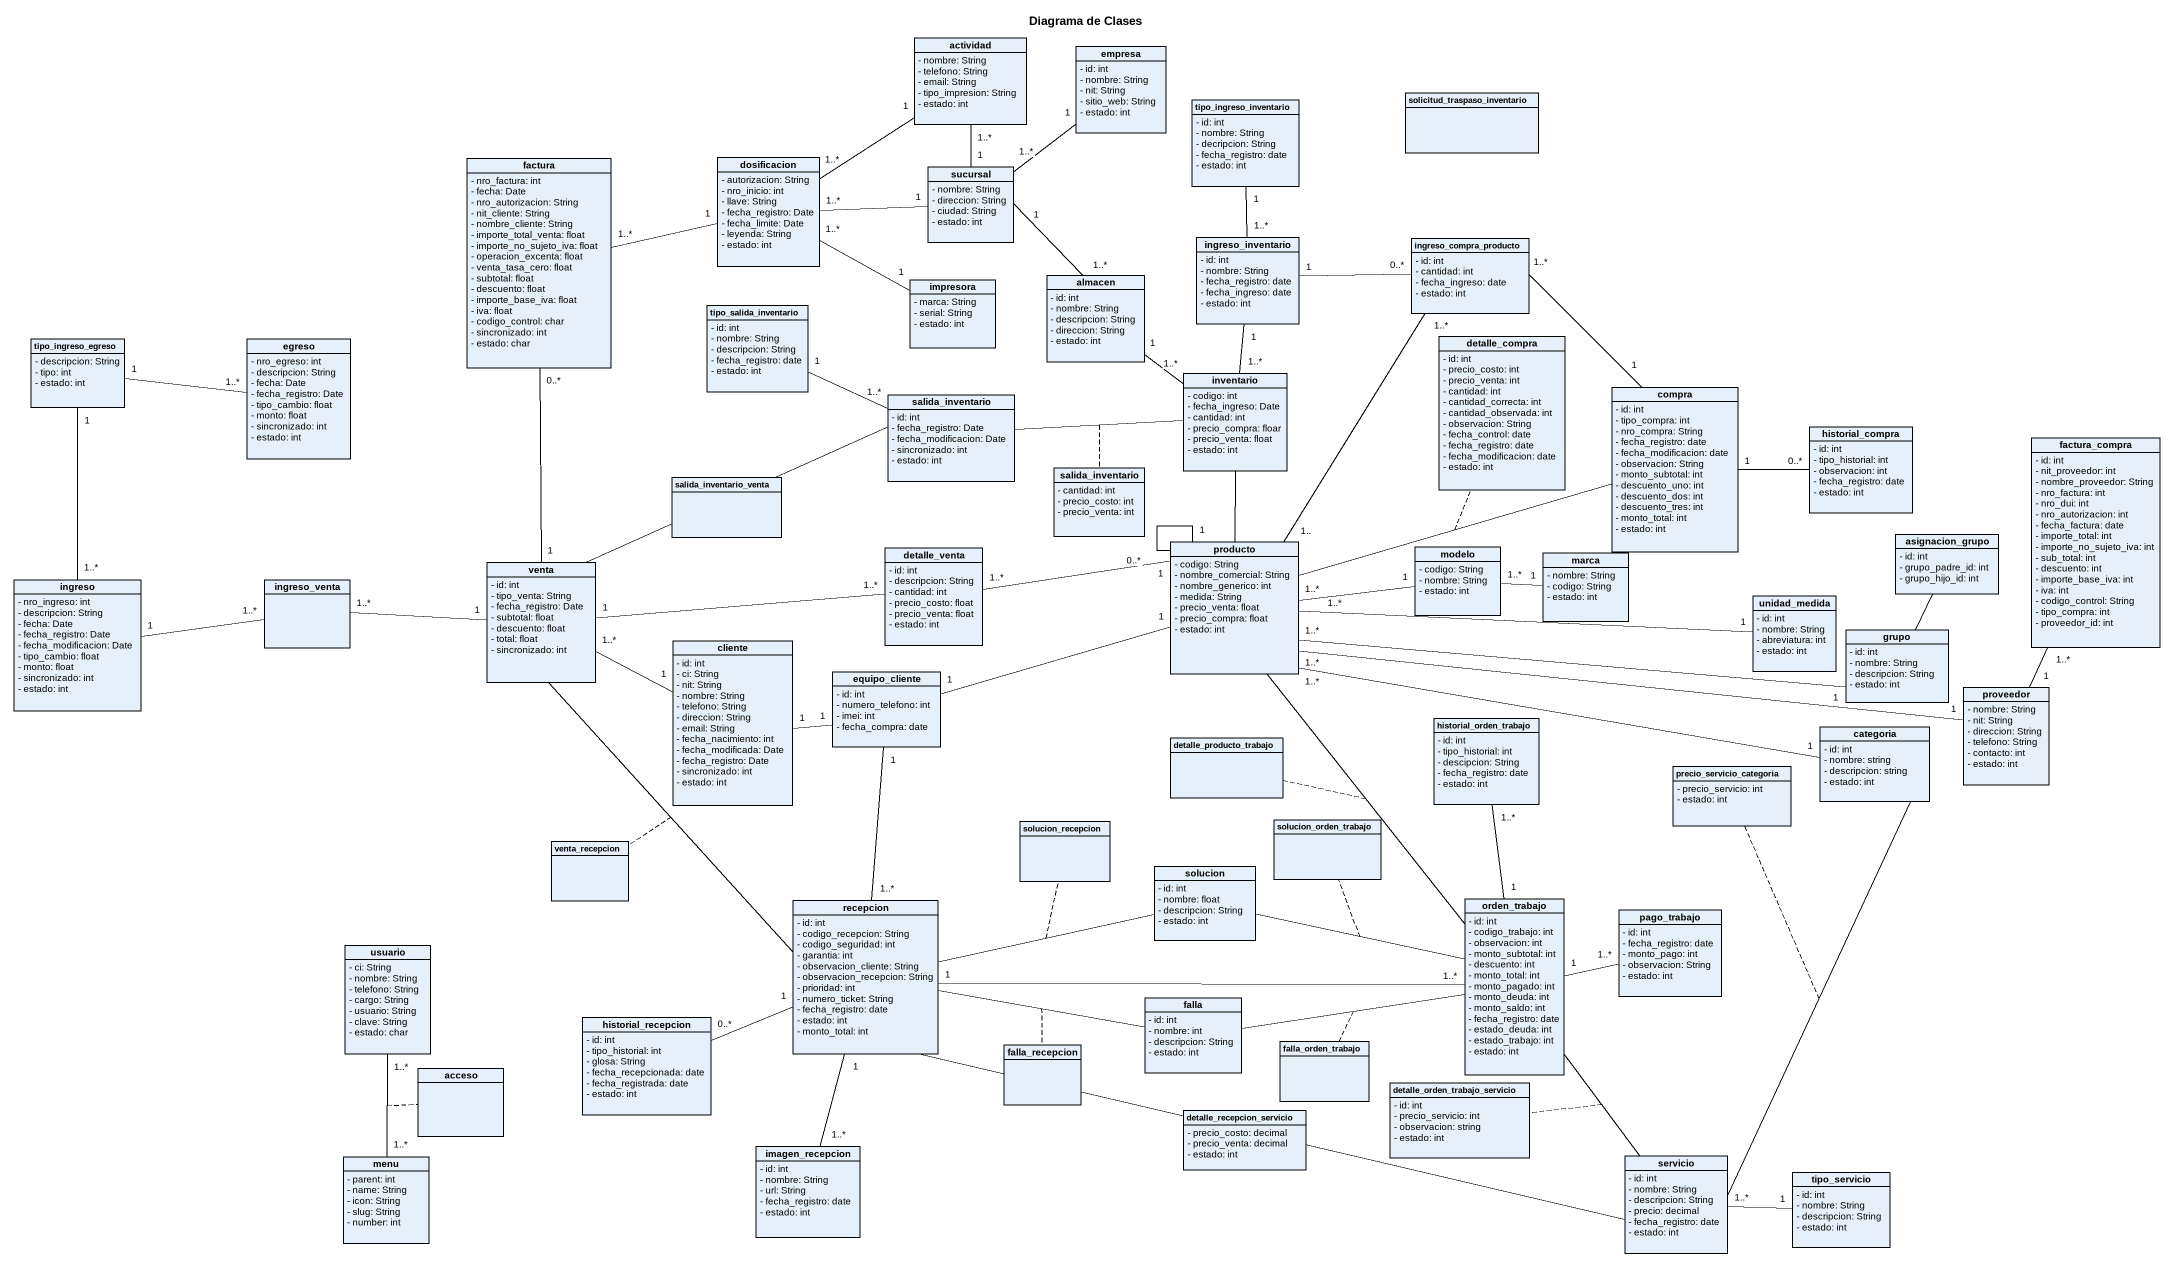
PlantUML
@startuml
title Diagrama de Clases
hide circle
hide empty members
skinparam classAttributeIconSize 0
class actividad {
  - nombre: String
  - telefono: String
  - email: String
  - tipo_impresion: String
  - estado: int
}
class empresa {
  - id: int
  - nombre: String
  - nit: String
  - sitio_web: String
  - estado: int
}
class tipo_ingreso_inventario {
  - id: int
  - nombre: String
  - decripcion: String
  - fecha_registro: date
  - estado: int
}
class "solicitud_traspaso_inventario" as solicitud_traspaso
class factura {
  - nro_factura: int
  - fecha: Date
  - nro_autorizacion: String
  - nit_cliente: String
  - nombre_cliente: String
  - importe_total_venta: float
  - importe_no_sujeto_iva: float
  - operacion_excenta: float
  - venta_tasa_cero: float
  - subtotal: float
  - descuento: float
  - importe_base_iva: float
  - iva: float
  - codigo_control: char
  - sincronizado: int
  - estado: char
}
class dosificacion {
  - autorizacion: String
  - nro_inicio: int
  - llave: String
  - fecha_registro: Date
  - fecha_limite: Date
  - leyenda: String
  - estado: int
}
class sucursal {
  - nombre: String
  - direccion: String
  - ciudad: String
  - estado: int
}
class ingreso_inventario {
  - id: int
  - nombre: String
  - fecha_registro: date
  - fecha_ingreso: date
  - estado: int
}
class ingreso_compra_producto {
  - id: int
  - cantidad: int
  - fecha_ingreso: date
  - estado: int
}
class impresora {
  - marca: String
  - serial: String
  - estado: int
}
class almacen {
  - id: int
  - nombre: String
  - descripcion: String
  - direccion: String
  - estado: int
}
class tipo_ingreso_egreso {
  - descripcion: String
  - tipo: int
  - estado: int
}
class egreso {
  - nro_egreso: int
  - descripcion: String
  - fecha: Date
  - fecha_registro: Date
  - tipo_cambio: float
  - monto: float
  - sincronizado: int
  - estado: int
}
class tipo_salida_inventario {
  - id: int
  - nombre: String
  - descripcion: String
  - fecha_registro: date
  - estado: int
}
class detalle_compra {
  - id: int
  - precio_costo: int
  - precio_venta: int
  - cantidad: int
  - cantidad_correcta: int
  - cantidad_observada: int
  - observacion: String
  - fecha_control: date
  - fecha_registro: date
  - fecha_modificacion: date
  - estado: int
}
class inventario {
  - codigo: int
  - fecha_ingreso: Date
  - cantidad: int
  - precio_compra: floar
  - precio_venta: float
  - estado: int
}
class salida_inventario {
  - id: int
  - fecha_registro: Date
  - fecha_modificacion: Date
  - sincronizado: int
  - estado: int
}
class compra {
  - id: int
  - tipo_compra: int
  - nro_compra: String
  - fecha_registro: date
  - fecha_modificacion: date
  - observacion: String
  - monto_subtotal: int
  - descuento_uno: int
  - descuento_dos: int
  - descuento_tres: int
  - monto_total: int
  - estado: int
}
class historial_compra {
  - id: int
  - tipo_historial: int
  - observacion: int
  - fecha_registro: date
  - estado: int
}
class factura_compra {
  - id: int
  - nit_proveedor: int
  - nombre_proveedor: String
  - nro_factura: int
  - nro_dui: int
  - nro_autorizacion: int
  - fecha_factura: date
  - importe_total: int
  - importe_no_sujeto_iva: int
  - sub_total: int
  - descuento: int
  - importe_base_iva: int
  - iva: int
  - codigo_control: String
  - tipo_compra: int
  - proveedor_id: int
}
class salida_inventario_venta
class "salida_inventario" as salida_inventario_2 {
  - cantidad: int
  - precio_costo: int
  - precio_venta: int
}
class asignacion_grupo {
  - id: int
  - grupo_padre_id: int
  - grupo_hijo_id: int
}
class venta {
  - id: int
  - tipo_venta: String
  - fecha_registro: Date
  - subtotal: float
  - descuento: float
  - total: float
  - sincronizado: int
}
class detalle_venta {
  - id: int
  - descripcion: String
  - cantidad: int
  - precio_costo: float
  - precio_venta: float
  - estado: int
}
class producto {
  - codigo: String
  - nombre_comercial: String
  - nombre_generico: int
  - medida: String
  - precio_venta: float
  - precio_compra: float
  - estado: int
}
class modelo {
  - codigo: String
  - nombre: String
  - estado: int
}
class marca {
  - nombre: String
  - codigo: String
  - estado: int
}
class ingreso {
  - nro_ingreso: int
  - descripcion: String
  - fecha: Date
  - fecha_registro: Date
  - fecha_modificacion: Date
  - tipo_cambio: float
  - monto: float
  - sincronizado: int
  - estado: int
}
class ingreso_venta
class unidad_medida {
  - id: int
  - nombre: String
  - abreviatura: int
  - estado: int
}
class cliente {
  - id: int
  - ci: String
  - nit: String
  - nombre: String
  - telefono: String
  - direccion: String
  - email: String
  - fecha_nacimiento: int
  - fecha_modificada: Date
  - fecha_registro: Date
  - sincronizado: int
  - estado: int
}
class grupo {
  - id: int
  - nombre: String
  - descripcion: String
  - estado: int
}
class equipo_cliente {
  - id: int
  - numero_telefono: int
  - imei: int
  - fecha_compra: date
}
class proveedor {
  - nombre: String
  - nit: String
  - direccion: String
  - telefono: String
  - contacto: int
  - estado: int
}
class historial_orden_trabajo {
  - id: int
  - tipo_historial: int
  - descipcion: String
  - fecha_registro: date
  - estado: int
}
class categoria {
  - id: int
  - nombre: string
  - descripcion: string
  - estado: int
}
class detalle_producto_trabajo
class precio_servicio_categoria {
  - precio_servicio: int
  - estado: int
}
class venta_recepcion
class solucion_recepcion
class solucion_orden_trabajo
class solucion {
  - id: int
  - nombre: float
  - descripcion: String
  - estado: int
}
class recepcion {
  - id: int
  - codigo_recepcion: String
  - codigo_seguridad: int
  - garantia: int
  - observacion_cliente: String
  - observacion_recepcion: String
  - prioridad: int
  - numero_ticket: String
  - fecha_registro: date
  - estado: int
  - monto_total: int
}
class orden_trabajo {
  - id: int
  - codigo_trabajo: int
  - observacion: int
  - monto_subtotal: int
  - descuento: int
  - monto_total: int
  - monto_pagado: int
  - monto_deuda: int
  - monto_saldo: int
  - fecha_registro: date
  - estado_deuda: int
  - estado_trabajo: int
  - estado: int
}
class pago_trabajo {
  - id: int
  - fecha_registro: date
  - monto_pago: int
  - observacion: String
  - estado: int
}
class usuario {
  - ci: String
  - nombre: String
  - telefono: String
  - cargo: String
  - usuario: String
  - clave: String
  - estado: char
}
class falla {
  - id: int
  - nombre: int
  - descripcion: String
  - estado: int
}
class historial_recepcion {
  - id: int
  - tipo_historial: int
  - glosa: String
  - fecha_recepcionada: date
  - fecha_registrada: date
  - estado: int
}
class acceso
class falla_recepcion
class falla_orden_trabajo
class detalle_recepcion_servicio {
  - precio_costo: decimal
  - precio_venta: decimal
  - estado: int
}
class "detalle_orden_trabajo_servicio" as detalle_orden_trabajo {
  - id: int
  - precio_servicio: int
  - observacion: string
  - estado: int
}
class imagen_recepcion {
  - id: int
  - nombre: String
  - url: String
  - fecha_registro: date
  - estado: int
}
class menu {
  - parent: int
  - name: String
  - icon: String
  - slug: String
  - number: int
}
class servicio {
  - id: int
  - nombre: String
  - descripcion: String
  - precio: decimal
  - fecha_registro: date
  - estado: int
}
class tipo_servicio {
  - id: int
  - nombre: String
  - descripcion: String
  - estado: int
}
actividad "1..*" -- "1" sucursal
factura "1..*" -right- "1" dosificacion
factura "0..*" -- "1" venta
dosificacion "1..*" -up- "1" actividad
dosificacion "1..*" -right- "1" sucursal
dosificacion "1..*" -right- "1" impresora
sucursal "1..*" -up- "1" empresa
ingreso_inventario "1..*" -up- "1" tipo_ingreso_inventario
ingreso_compra_producto "0..*" -left- "1" ingreso_inventario
ingreso_compra_producto "1..*" -- "1" compra
ingreso_compra_producto "1..*" -- "1.." producto
almacen "1..*" -up- "1" sucursal
egreso "1..*" -left- "1" tipo_ingreso_egreso
inventario "1..*" -up- "1" ingreso_inventario
inventario "1..*" -up- "1" almacen
inventario -left- salida_inventario
(inventario, salida_inventario) .. salida_inventario_2
inventario -- producto
salida_inventario "1..*" -left- "1" tipo_salida_inventario
historial_compra "0..*" -left- "1" compra
factura_compra "1..*" -- "1" proveedor
asignacion_grupo -- grupo
venta -right- salida_inventario
(venta, salida_inventario) .. salida_inventario_venta
venta "1..*" -right- "1" cliente
detalle_venta "1..*" -left- "1" venta
detalle_venta "1..*" -right- "1" producto
producto -right- compra
(producto, compra) .. detalle_compra
producto "1" -- "0..*" producto
producto "1..*" -right- "1" modelo
producto "1..*" -right- "1" unidad_medida
producto "1..*" -right- "1" grupo
producto "1..*" -right- "1" proveedor
modelo "1..*" -right- "1" marca
ingreso "1..*" -up- "1" tipo_ingreso_egreso
ingreso_venta "1..*" -right- "1" venta
ingreso_venta "1..*" -left- "1" ingreso
equipo_cliente "1" -right- "1" producto
equipo_cliente "1" -left- "1" cliente
historial_orden_trabajo "1..*" -- "1" orden_trabajo
categoria "1" -left- "1..*" producto
recepcion -up- venta
(recepcion, venta) .. venta_recepcion
recepcion "1..*" -up- "1" equipo_cliente
recepcion -right- solucion
(recepcion, solucion) .. solucion_recepcion
recepcion -right- falla
(recepcion, falla) .. falla_recepcion
recepcion -right- servicio
(recepcion, servicio) .. detalle_recepcion_servicio
orden_trabajo -up- producto
(orden_trabajo, producto) .. detalle_producto_trabajo
orden_trabajo -left- solucion
(orden_trabajo, solucion) .. solucion_orden_trabajo
orden_trabajo "1..*" -left- "1" recepcion
pago_trabajo "1..*" -left- "1" orden_trabajo
usuario "1..*" -- "1..*" menu
(usuario, menu) .. acceso
falla -right- orden_trabajo
(falla, orden_trabajo) .. falla_orden_trabajo
historial_recepcion "0..*" -right- "1" recepcion
imagen_recepcion "1..*" -up- "1" recepcion
servicio -up- categoria
(servicio, categoria) .. precio_servicio_categoria
servicio -up- orden_trabajo
(servicio, orden_trabajo) .. detalle_orden_trabajo
servicio "1..*" -right- "1" tipo_servicio
@enduml
